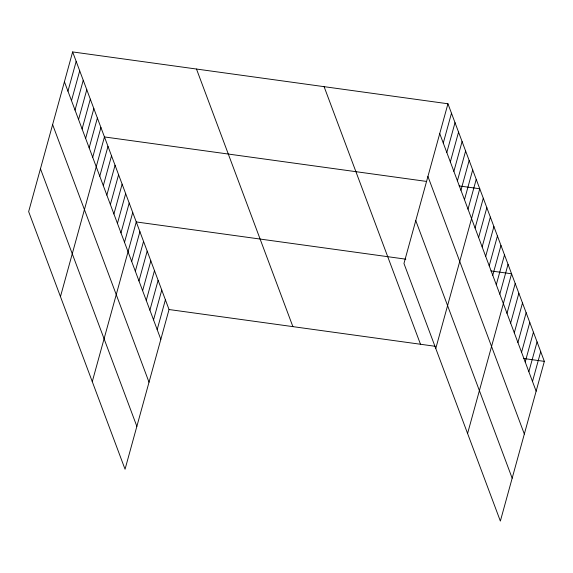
<?xml version="1.0" encoding="UTF-8"?>
<svg xmlns="http://www.w3.org/2000/svg" width="573" height="573" viewBox="0 0 573 573"><rect width="100%" height="100%" fill="white"/><g stroke="black" fill="none" stroke-linecap="round" stroke-linejoin="round"><path stroke-width="0.86" d="M72.642 51.928L28.65 211.63L125.05 469.23L169.042 309.527L72.642 51.928L447.95 103.77L544.35 361.37L500.358 521.072L403.958 263.473L447.95 103.77M67.958 91.193L76.173 61.375M71.496 100.64L79.711 70.823M75.027 110.088L83.243 80.27M78.565 119.528L86.781 89.71M82.097 128.975L90.312 99.158M85.635 138.422L93.85 108.605M89.166 147.863L97.381 118.045M92.704 157.31L100.92 127.493M60.459 296.642L104.451 136.94L426.434 181.412M99.774 176.205L107.989 146.38M103.305 185.645L111.52 155.827M106.843 195.092L115.058 165.275M110.374 204.54L118.59 174.722M113.912 213.98L122.128 184.162M117.444 223.427L125.659 193.61M120.982 232.874L129.197 203.057M124.513 242.315L132.728 212.497M92.274 381.647L136.267 221.944L405.784 259.175M131.69 261.496L139.905 231.678M135.335 271.222L143.544 241.405M138.974 280.956L147.189 251.139M142.62 290.69L150.828 260.873M146.258 300.417L154.474 270.599M149.897 310.151L158.112 280.333M153.543 319.884L161.758 290.067M157.181 329.611L165.396 299.794M443.273 143.035L451.488 113.218M446.804 152.482L455.019 122.658M450.342 161.923L458.558 132.105M453.873 171.37L462.089 141.552M457.412 180.817L465.627 151M460.943 190.257L469.158 160.44M464.481 199.705L472.696 169.887M468.012 209.152L476.227 179.335M435.774 348.477L479.766 188.775L459.123 185.924M475.081 228.04L483.297 198.222M478.62 237.487L486.835 207.67M482.151 246.934L490.366 217.11M485.689 256.375L493.905 226.557M489.22 265.822L497.436 236.004M492.759 275.269L500.967 245.452M496.29 284.709L504.505 254.892M499.828 294.157L508.036 264.339M467.582 433.489L511.574 273.787L490.932 270.936M507.005 313.331L515.213 283.513M510.643 323.065L518.859 293.247M514.289 332.798L522.497 302.981M517.928 342.525L526.143 312.708M521.566 352.259L529.781 322.441M525.212 361.993L533.427 332.175M528.85 371.719L537.066 341.902M532.496 381.453L540.711 351.636M169.042 309.527L435.122 346.278M523.708 358.512L544.35 361.37M439.735 133.588L536.135 391.187M427.931 176.448L524.331 434.048M415.769 220.612L512.169 478.204M324.096 86.666L420.496 344.258M196.489 69.039L292.889 326.631M64.427 81.753L160.827 339.345M52.623 124.613L149.016 382.205M40.454 168.77L136.854 426.369"/></g></svg>
